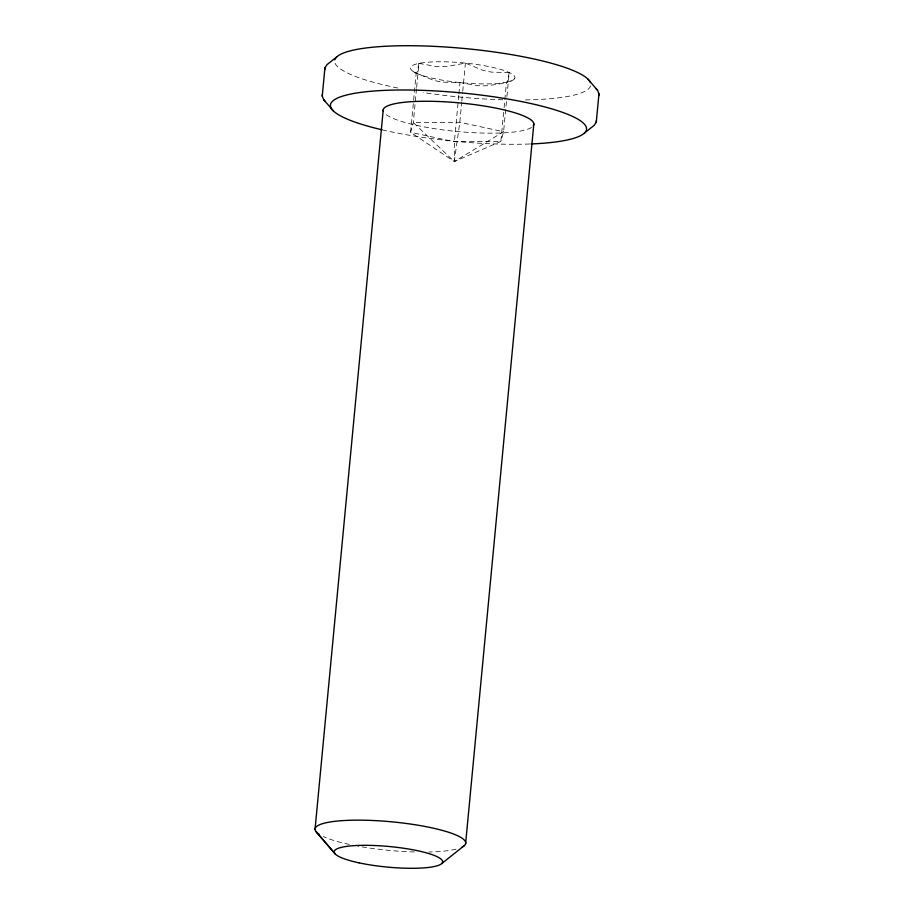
<?xml version="1.0" encoding="UTF-8"?>
<svg xmlns="http://www.w3.org/2000/svg" width="914" height="914" viewBox="0 0 914 914"><rect width="100%" height="100%" fill="white"/><g stroke="black" fill="none" stroke-linecap="round" stroke-linejoin="round"><path stroke-width="0.69" stroke-dasharray="4.57 3.43" d="M511.189 80.958L499.764 83.905L488.225 85.619A91.411 79.21 -65 0 1 477.622 85.688L459.982 82.557L442.776 82.157A91.411 76.159 78.5 0 1 432.79 79.998L416.201 73.12L410.592 132.29L454.292 161.584L500.872 141.43L503.591 131.707L506.79 97.901M416.51 88.761L413.311 122.567L410.592 132.29L454.384 141.716L500.872 141.43L503.945 109.029M416.647 87.344L418.909 63.397L436.549 66.528A91.411 79.21 -65 0 0 447.163 66.459L465.409 63.112L482.009 69.99A91.411 76.159 78.5 0 0 491.995 72.149L509.201 72.549L506.927 96.496M458.782 95.227L454.384 141.716L454.292 161.584L503.591 131.707L459.811 122.282L413.311 122.567L454.292 161.584L459.811 122.282L461.673 102.562M458.919 93.822L459.982 82.557M461.81 101.146L462.61 92.691M462.747 91.286L465.409 63.112M504.082 107.624L506.482 82.26M418.909 63.397L417.561 70.389A91.411 3.05 -84.2 0 1 416.944 72.606L416.43 73.349L414.75 72.4M509.201 72.549L507.841 79.541A91.411 3.05 -84.2 0 1 507.224 81.757L506.71 82.5M413.505 71.669L416.43 73.349M590.593 85.79A128.623 24.392 5.4 0 1 523.356 99.946M502.849 99.752A128.623 24.392 5.4 0 1 423.159 92.52M397.739 88.007A128.623 24.392 5.4 0 1 334.638 61.467M456.12 849.14A75.668 14.35 5.4 0 1 428.917 851.997M414.373 851.951A75.668 14.35 5.4 0 1 357.957 846.147M349.354 844.445A75.668 14.35 5.4 0 1 323.259 836.516M531.525 127.423A75.668 14.35 5.4 0 1 457.046 131.479A75.668 14.35 5.4 0 1 384.805 113.485M529.686 144.001A128.623 24.392 5.4 0 1 381.903 129.765M514.536 78.741L514.022 79.335A52.418 9.94 5.4 0 1 429.683 77.553A52.418 9.94 5.4 0 1 443.13 61.786A52.418 9.94 5.4 0 1 514.536 78.741"/><path stroke-width="1.37" d="M333.233 110.8L323.647 99.637L322.242 96.084L324.927 67.842L327.029 64.62L336.763 56.874M315.033 829.421L383.252 109.589M465.603 843.725L533.822 123.893M584.434 133.09L594.169 125.344L596.271 122.133L598.967 93.879L597.55 90.326L587.965 79.175M324.756 69.544L324.927 67.842M322.242 96.084L322.413 94.393M598.784 95.582L598.967 93.879M596.271 122.133L596.442 120.431M441.736 863.57L464.449 845.484M595.974 88.498L597.55 90.326M323.647 99.637L325.235 101.477M316.678 832.368L335.369 854.122M315.81 831.363L334.741 853.402M381.903 129.765A128.623 24.392 5.4 0 1 364.812 91.88A128.623 24.392 5.4 0 1 555.495 110A128.623 24.392 5.4 0 1 531.08 143.944M334.798 59.878A128.623 24.392 5.4 0 1 460.976 48.191A128.623 24.392 5.4 0 1 590.375 82.557M319.363 834.436A75.668 14.35 5.4 0 1 389.353 821.606A75.668 14.35 5.4 0 1 462.027 847.095M383.389 111.485A75.668 14.35 5.4 0 1 459.948 102.939A75.668 14.35 5.4 0 1 533.319 125.732M358.882 862.816A54.463 10.328 5.4 0 0 442.57 862.29A54.463 10.328 5.4 0 0 363.772 845.324A54.463 10.328 5.4 0 0 358.882 862.816"/></g></svg>
